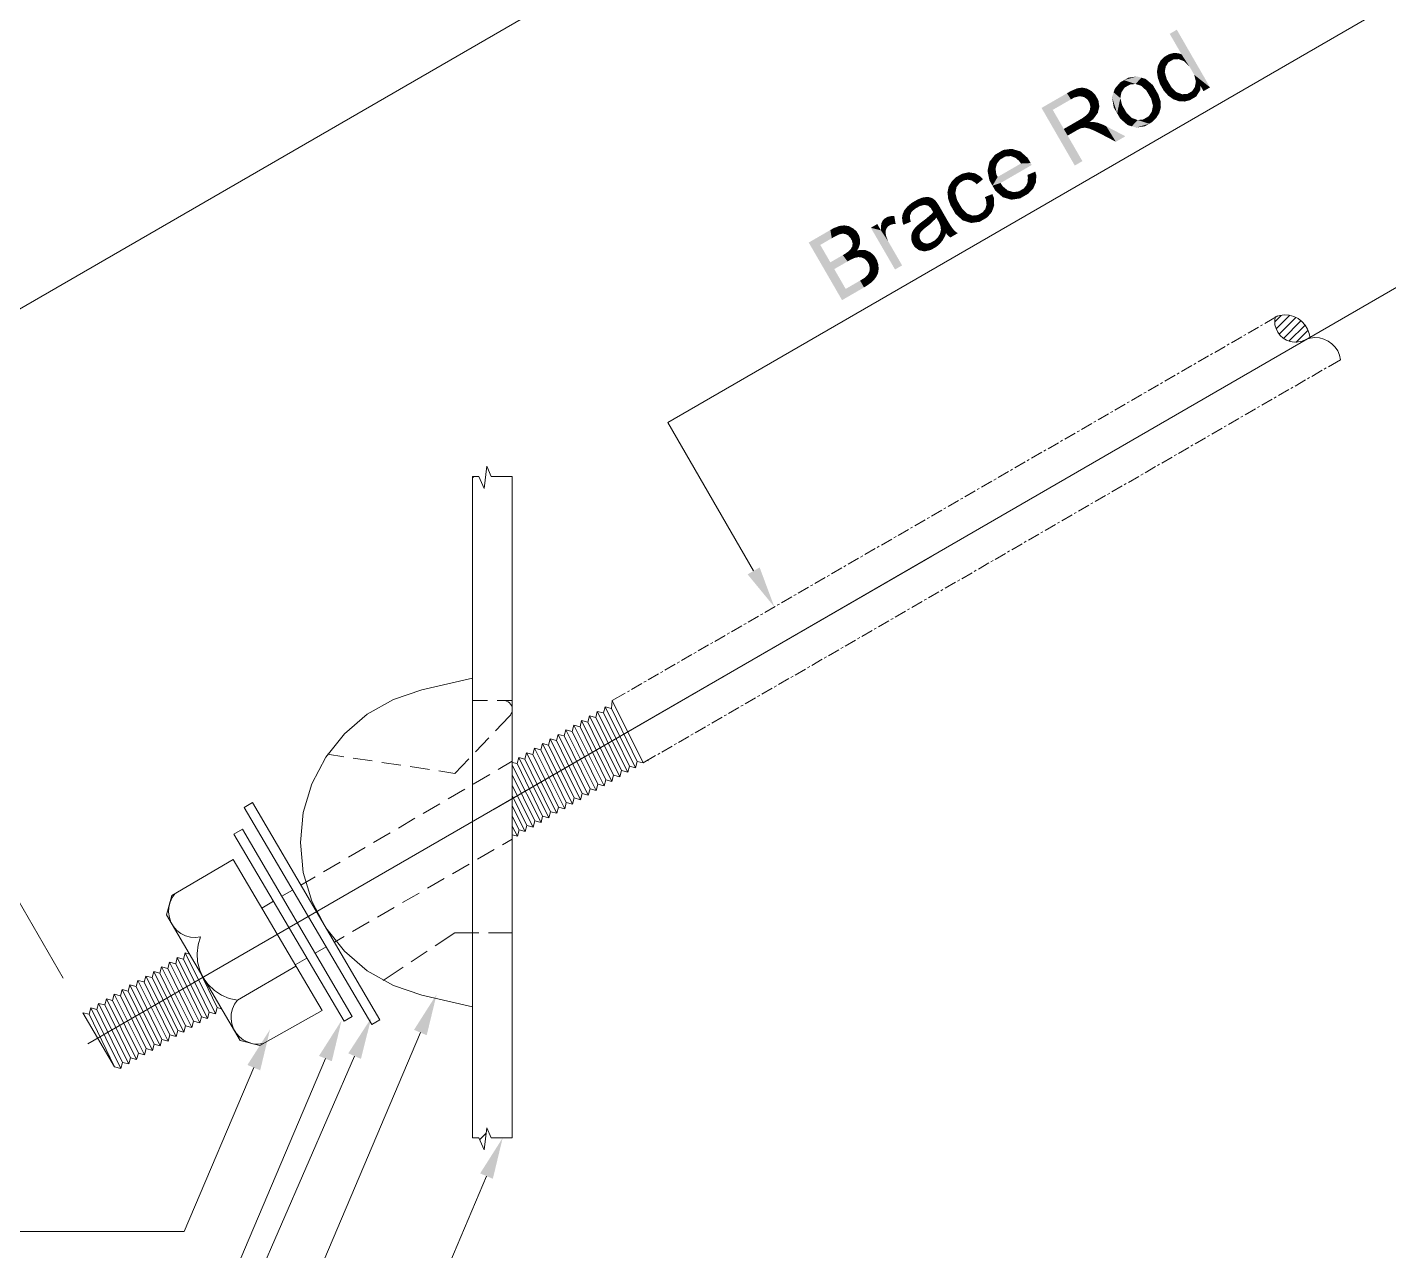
# Model space of a CAD drawing. Header units: millimetres. Extents: x 2 to 579, y 1 to 405.
# Drawn here: x 209.51 to 227.19, y 95.89 to 111.78 of the extents above; entities that cross this region are included whole.
import ezdxf

# ---------------------------------------------------------------- set-up
doc = ezdxf.new("R2010")
doc.units = ezdxf.units.MM
doc.linetypes.add('XKITLINE00', pattern=[0])
doc.layers.add('LinkedObject', color=7, linetype='Continuous', lineweight=0)

# ---------------------------------------------------------------- blocks, each defined once
blk = doc.blocks.new('*A4')
at = {"layer": 'LinkedObject'}
for color, points in [(7, [(224.438, 111.748), (224.501, 111.426), (224.346, 111.694)]), (7, [(224.438, 111.748), (224.602, 111.269), (224.501, 111.426)]), (7, [(224.602, 111.269), (224.438, 111.748), (224.87, 110.999)]), (7, [(224.333, 111.428), (224.393, 111.361), (224.309, 111.414)]), (7, [(224.383, 111.443), (224.393, 111.361), (224.333, 111.428)]), (7, [(224.408, 111.444), (224.393, 111.361), (224.383, 111.443)]), (7, [(224.408, 111.444), (224.461, 111.366), (224.393, 111.361)]), (7, [(224.433, 111.445), (224.461, 111.366), (224.408, 111.444)]), (7, [(224.48, 111.436), (224.461, 111.366), (224.433, 111.445)]), (7, [(224.501, 111.426), (224.461, 111.366), (224.48, 111.436)]), (7, [(224.461, 111.366), (224.501, 111.426), (224.497, 111.352)]), (7, [(224.497, 111.352), (224.501, 111.426), (224.534, 111.339)]), (7, [(224.501, 111.426), (224.602, 111.269), (224.534, 111.339)]), (7, [(224.192, 111.276), (224.288, 111.234), (224.18, 111.202)]), (7, [(224.295, 111.271), (224.192, 111.276), (224.208, 111.309)]), (7, [(224.288, 111.234), (224.192, 111.276), (224.295, 111.271)]), (7, [(224.225, 111.343), (224.331, 111.326), (224.208, 111.309)]), (7, [(224.208, 111.309), (224.331, 111.326), (224.295, 111.271)]), (7, [(224.275, 111.395), (224.331, 111.326), (224.225, 111.343)]), (7, [(224.309, 111.414), (224.331, 111.326), (224.275, 111.395)]), (7, [(224.309, 111.414), (224.393, 111.361), (224.362, 111.343)]), (7, [(224.331, 111.326), (224.309, 111.414), (224.362, 111.343)]), (7, [(224.602, 111.269), (224.87, 110.999), (224.635, 111.214)]), (7, [(223.753, 111.093), (223.617, 110.934), (223.703, 111.064)]), (7, [(223.762, 110.997), (223.617, 110.934), (223.753, 111.093)]), (7, [(223.921, 111.141), (223.753, 111.093), (223.809, 111.125)]), (7, [(223.978, 111.125), (223.753, 111.093), (223.921, 111.141)]), (7, [(223.902, 111.043), (223.753, 111.093), (223.978, 111.125)]), (7, [(223.753, 111.093), (223.831, 111.036), (223.797, 111.017)]), (7, [(223.831, 111.036), (223.753, 111.093), (223.902, 111.043)]), (7, [(223.762, 110.997), (223.753, 111.093), (223.797, 111.017)]), (7, [(223.902, 111.043), (223.978, 111.125), (223.94, 111.031)]), (7, [(223.978, 111.125), (223.978, 111.018), (223.94, 111.031)]), (7, [(224.128, 111.028), (223.978, 111.125), (224.034, 111.109)]), (7, [(224.165, 110.964), (223.978, 111.125), (224.128, 111.028)]), (7, [(224.045, 110.955), (223.978, 111.125), (224.165, 110.964)]), (7, [(223.978, 111.018), (223.978, 111.125), (224.045, 110.955)]), (7, [(224.18, 111.202), (224.288, 111.234), (224.186, 111.161)]), (7, [(224.186, 111.161), (224.288, 111.234), (224.282, 111.197)]), (7, [(224.282, 111.197), (224.244, 110.999), (224.186, 111.161)]), (7, [(224.186, 111.161), (224.244, 110.999), (224.192, 111.121)]), (7, [(224.192, 111.121), (224.244, 110.999), (224.221, 111.039)]), (7, [(224.307, 111.107), (224.244, 110.999), (224.282, 111.197)]), (7, [(224.244, 110.999), (224.307, 111.107), (224.338, 111.053)]), (7, [(224.635, 111.214), (224.87, 110.999), (224.664, 111.163)]), (7, [(224.664, 111.163), (224.87, 110.999), (224.686, 111.076)]), (7, [(224.686, 111.076), (224.745, 111.019), (224.679, 111.039)]), (7, [(224.686, 111.076), (224.87, 110.999), (224.745, 111.019)]), (7, [(223.063, 110.843), (222.681, 110.732), (223.012, 110.923)]), (7, [(223.175, 110.991), (223.012, 110.923), (223.143, 110.986)]), (7, [(223.176, 110.885), (223.012, 110.923), (223.175, 110.991)]), (7, [(223.143, 110.986), (223.012, 110.923), (223.062, 110.952)]), (7, [(223.012, 110.923), (223.105, 110.867), (223.063, 110.843)]), (7, [(223.105, 110.867), (223.012, 110.923), (223.176, 110.885)]), (7, [(223.207, 110.996), (223.205, 110.879), (223.175, 110.991)]), (7, [(223.175, 110.991), (223.205, 110.879), (223.176, 110.885)]), (7, [(223.205, 110.879), (223.207, 110.996), (223.234, 110.873)]), (7, [(223.299, 110.968), (223.207, 110.996), (223.269, 110.984)]), (7, [(223.234, 110.873), (223.207, 110.996), (223.299, 110.968)]), (7, [(223.299, 110.968), (223.278, 110.841), (223.234, 110.873)]), (7, [(223.33, 110.951), (223.278, 110.841), (223.299, 110.968)]), (7, [(223.378, 110.904), (223.278, 110.841), (223.33, 110.951)]), (7, [(223.396, 110.873), (223.278, 110.841), (223.378, 110.904)]), (7, [(223.617, 110.934), (223.663, 110.663), (223.596, 110.874)]), (7, [(223.703, 111.064), (223.617, 110.934), (223.635, 110.985)]), (7, [(223.72, 110.938), (223.617, 110.934), (223.762, 110.997)]), (7, [(223.617, 110.934), (223.72, 110.938), (223.712, 110.899)]), (7, [(223.705, 110.86), (223.663, 110.663), (223.617, 110.934)]), (7, [(223.705, 110.86), (223.617, 110.934), (223.712, 110.899)]), (7, [(224.045, 110.955), (224.165, 110.964), (224.074, 110.905)]), (7, [(224.165, 110.964), (224.105, 110.852), (224.074, 110.905)]), (7, [(224.105, 110.852), (224.165, 110.964), (224.128, 110.759)]), (7, [(224.128, 110.759), (224.165, 110.964), (224.229, 110.781)]), (7, [(224.227, 110.82), (224.165, 110.964), (224.196, 110.912)]), (7, [(224.229, 110.781), (224.165, 110.964), (224.227, 110.82)]), (7, [(224.368, 111.001), (224.244, 110.999), (224.338, 111.053)]), (7, [(224.244, 110.999), (224.368, 111.001), (224.268, 110.957)]), (7, [(224.268, 110.957), (224.368, 111.001), (224.326, 110.892)]), (7, [(224.326, 110.892), (224.368, 111.001), (224.359, 110.869)]), (7, [(224.359, 110.869), (224.368, 111.001), (224.435, 110.936)]), (7, [(224.435, 110.936), (224.463, 110.82), (224.359, 110.869)]), (7, [(224.472, 110.923), (224.463, 110.82), (224.435, 110.936)]), (7, [(224.463, 110.82), (224.472, 110.923), (224.501, 110.818)]), (7, [(224.501, 110.818), (224.472, 110.923), (224.509, 110.91)]), (7, [(224.509, 110.91), (224.64, 110.851), (224.501, 110.818)]), (7, [(224.576, 110.914), (224.64, 110.851), (224.509, 110.91)]), (7, [(224.64, 110.851), (224.576, 110.914), (224.605, 110.931)]), (7, [(224.636, 110.949), (224.64, 110.851), (224.605, 110.931)]), (7, [(224.636, 110.949), (224.745, 111.019), (224.64, 110.851)]), (7, [(224.672, 111.003), (224.745, 111.019), (224.636, 110.949)]), (7, [(224.64, 110.851), (224.745, 111.019), (224.69, 110.88)]), (7, [(224.745, 111.019), (224.672, 111.003), (224.679, 111.039)]), (7, [(224.69, 110.88), (224.745, 111.019), (224.743, 110.964)]), (7, [(224.745, 111.019), (224.87, 110.999), (224.785, 110.95)]), (7, [(222.827, 110.707), (222.681, 110.732), (223.063, 110.843)]), (7, [(222.97, 110.459), (223.113, 109.984), (222.681, 110.732)]), (7, [(222.681, 110.732), (222.827, 110.707), (222.97, 110.459)]), (7, [(223.278, 110.841), (223.396, 110.873), (223.294, 110.814)]), (7, [(223.396, 110.873), (223.304, 110.796), (223.294, 110.814)]), (7, [(223.422, 110.709), (223.296, 110.675), (223.312, 110.715)]), (7, [(223.304, 110.796), (223.396, 110.873), (223.314, 110.757)]), (7, [(223.313, 110.736), (223.422, 110.709), (223.312, 110.715)]), (7, [(223.314, 110.757), (223.422, 110.709), (223.313, 110.736)]), (7, [(223.314, 110.757), (223.396, 110.873), (223.422, 110.709)]), (7, [(223.432, 110.751), (223.396, 110.873), (223.419, 110.833)]), (7, [(223.422, 110.709), (223.396, 110.873), (223.432, 110.751)]), (7, [(223.596, 110.874), (223.663, 110.663), (223.619, 110.738)]), (7, [(223.727, 110.77), (223.663, 110.663), (223.705, 110.86)]), (7, [(223.663, 110.663), (223.727, 110.77), (223.757, 110.718)]), (7, [(223.787, 110.666), (223.663, 110.663), (223.757, 110.718)]), (7, [(224.12, 110.72), (224.212, 110.669), (224.112, 110.681)]), (7, [(224.229, 110.781), (224.12, 110.72), (224.128, 110.759)]), (7, [(224.231, 110.742), (224.12, 110.72), (224.229, 110.781)]), (7, [(224.212, 110.669), (224.12, 110.72), (224.231, 110.742)]), (7, [(224.359, 110.869), (224.463, 110.82), (224.392, 110.845)]), (7, [(224.501, 110.818), (224.64, 110.851), (224.538, 110.815)]), (7, [(224.538, 110.815), (224.64, 110.851), (224.608, 110.832)]), (7, [(223.135, 110.439), (222.97, 110.459), (223.183, 110.582)]), (7, [(223.135, 110.439), (223.183, 110.582), (223.154, 110.45)]), (7, [(223.154, 110.45), (223.183, 110.582), (223.182, 110.464)]), (7, [(223.182, 110.464), (223.183, 110.582), (223.192, 110.468)]), (7, [(223.233, 110.474), (223.183, 110.582), (223.216, 110.601)]), (7, [(223.192, 110.468), (223.183, 110.582), (223.205, 110.471)]), (7, [(223.205, 110.471), (223.183, 110.582), (223.233, 110.474)]), (7, [(223.265, 110.639), (223.303, 110.548), (223.216, 110.601)]), (7, [(223.233, 110.474), (223.216, 110.601), (223.248, 110.474)]), (7, [(223.216, 110.601), (223.303, 110.548), (223.248, 110.474)]), (7, [(223.248, 110.474), (223.303, 110.548), (223.263, 110.473)]), (7, [(223.303, 110.548), (223.303, 110.463), (223.263, 110.473)]), (7, [(223.281, 110.657), (223.422, 110.709), (223.265, 110.639)]), (7, [(223.412, 110.667), (223.265, 110.639), (223.422, 110.709)]), (7, [(223.352, 110.586), (223.265, 110.639), (223.412, 110.667)]), (7, [(223.303, 110.548), (223.265, 110.639), (223.352, 110.586)]), (7, [(223.296, 110.675), (223.422, 110.709), (223.281, 110.657)]), (7, [(223.328, 110.55), (223.303, 110.463), (223.303, 110.548)]), (7, [(223.303, 110.463), (223.328, 110.55), (223.327, 110.453)]), (7, [(223.327, 110.453), (223.328, 110.55), (223.352, 110.443)]), (7, [(223.384, 110.545), (223.328, 110.55), (223.369, 110.548)]), (7, [(223.352, 110.443), (223.328, 110.55), (223.384, 110.545)]), (7, [(223.384, 110.545), (223.417, 110.412), (223.352, 110.443)]), (7, [(223.417, 110.538), (223.417, 110.412), (223.384, 110.545)]), (7, [(223.487, 110.511), (223.417, 110.412), (223.417, 110.538)]), (7, [(223.787, 110.666), (223.854, 110.494), (223.663, 110.663)]), (7, [(223.663, 110.663), (223.854, 110.494), (223.702, 110.595)]), (7, [(223.702, 110.595), (223.854, 110.494), (223.798, 110.51)]), (7, [(223.855, 110.601), (223.854, 110.494), (223.787, 110.666)]), (7, [(223.854, 110.494), (223.855, 110.601), (223.892, 110.588)]), (7, [(223.93, 110.575), (223.854, 110.494), (223.892, 110.588)]), (7, [(223.93, 110.575), (224.08, 110.527), (223.854, 110.494)]), (7, [(224.002, 110.582), (224.08, 110.527), (223.93, 110.575)]), (7, [(224.08, 110.527), (224.002, 110.582), (224.036, 110.602)]), (7, [(224.071, 110.622), (224.08, 110.527), (224.036, 110.602)]), (7, [(224.192, 110.635), (224.071, 110.622), (224.112, 110.681)]), (7, [(224.171, 110.602), (224.071, 110.622), (224.192, 110.635)]), (7, [(224.115, 110.547), (224.071, 110.622), (224.171, 110.602)]), (7, [(224.08, 110.527), (224.071, 110.622), (224.115, 110.547)]), (7, [(224.112, 110.681), (224.212, 110.669), (224.192, 110.635)]), (7, [(222.97, 110.459), (223.02, 110.373), (223.113, 109.984)]), (7, [(223.02, 110.373), (222.97, 110.459), (223.135, 110.439)]), (7, [(223.113, 109.984), (223.02, 110.373), (223.212, 110.041)]), (7, [(223.417, 110.412), (223.487, 110.511), (223.458, 110.391)]), (7, [(223.458, 110.391), (223.487, 110.511), (223.523, 110.493)]), (7, [(223.458, 110.391), (223.523, 110.493), (223.647, 110.292)]), (7, [(223.647, 110.292), (223.523, 110.493), (223.77, 110.364)]), (7, [(223.854, 110.494), (224.08, 110.527), (223.91, 110.477)]), (7, [(223.91, 110.477), (224.08, 110.527), (224.023, 110.494)]), (7, [(222.295, 110.201), (222.131, 110.156), (222.185, 110.187)]), (7, [(222.351, 110.184), (222.131, 110.156), (222.295, 110.201)]), (7, [(222.282, 110.107), (222.131, 110.156), (222.351, 110.184)]), (7, [(222.282, 110.107), (222.351, 110.184), (222.319, 110.093)]), (7, [(222.351, 110.184), (222.343, 110.084), (222.319, 110.093)]), (7, [(222.343, 110.084), (222.351, 110.184), (222.39, 110.043)]), (7, [(222.501, 110.083), (222.351, 110.184), (222.407, 110.167)]), (7, [(222.39, 110.043), (222.351, 110.184), (222.501, 110.083)]), (7, [(222.131, 110.156), (221.992, 109.975), (222.075, 110.123)]), (7, [(222.143, 110.062), (221.992, 109.975), (222.131, 110.156)]), (7, [(222.075, 110.123), (221.992, 109.975), (222.005, 110.033)]), (7, [(222.102, 110.01), (221.992, 109.975), (222.143, 110.062)]), (7, [(222.093, 109.977), (221.992, 109.975), (222.102, 110.01)]), (7, [(222.542, 110.012), (222.044, 109.722), (222.54, 110.016)]), (7, [(222.111, 109.836), (222.54, 110.016), (222.044, 109.722)]), (7, [(222.549, 109.999), (222.044, 109.722), (222.542, 110.012)]), (7, [(222.413, 110.01), (222.54, 110.016), (222.111, 109.836)]), (7, [(222.131, 110.156), (222.21, 110.101), (222.175, 110.08)]), (7, [(222.21, 110.101), (222.131, 110.156), (222.282, 110.107)]), (7, [(222.143, 110.062), (222.131, 110.156), (222.175, 110.08)]), (7, [(222.39, 110.043), (222.501, 110.083), (222.413, 110.01)]), (7, [(222.54, 110.016), (222.413, 110.01), (222.501, 110.083)]), (7, [(221.57, 109.832), (221.618, 109.758), (221.515, 109.778)]), (7, [(221.605, 109.852), (221.618, 109.758), (221.57, 109.832)]), (7, [(221.734, 109.896), (221.605, 109.852), (221.649, 109.877)]), (7, [(221.775, 109.89), (221.605, 109.852), (221.734, 109.896)]), (7, [(221.722, 109.8), (221.605, 109.852), (221.775, 109.89)]), (7, [(221.605, 109.852), (221.675, 109.792), (221.652, 109.778)]), (7, [(221.675, 109.792), (221.605, 109.852), (221.722, 109.8)]), (7, [(221.618, 109.758), (221.605, 109.852), (221.652, 109.778)]), (7, [(221.722, 109.8), (221.775, 109.89), (221.747, 109.796)]), (7, [(221.775, 109.89), (221.771, 109.791), (221.747, 109.796)]), (7, [(221.771, 109.791), (221.775, 109.89), (221.817, 109.763)]), (7, [(221.889, 109.841), (221.775, 109.89), (221.816, 109.884)]), (7, [(221.92, 109.805), (221.775, 109.89), (221.889, 109.841)]), (7, [(221.817, 109.763), (221.775, 109.89), (221.92, 109.805)]), (7, [(221.992, 109.975), (222.005, 109.79), (221.979, 109.917)]), (7, [(221.992, 109.975), (222.093, 109.977), (222.084, 109.943)]), (7, [(222.084, 109.943), (222.005, 109.79), (221.992, 109.975)]), (7, [(222.093, 109.873), (222.005, 109.79), (222.084, 109.943)]), (7, [(222.005, 109.79), (222.093, 109.873), (222.111, 109.836)]), (7, [(222.111, 109.836), (222.044, 109.722), (222.005, 109.79)]), (7, [(222.554, 109.991), (222.044, 109.722), (222.549, 109.999)]), (7, [(222.149, 109.757), (222.044, 109.722), (222.554, 109.991)]), (7, [(222.6, 109.905), (222.504, 109.827), (222.498, 109.862)]), (7, [(222.5, 109.768), (222.6, 109.905), (222.609, 109.768)]), (7, [(222.504, 109.827), (222.6, 109.905), (222.5, 109.768)]), (7, [(222.609, 109.768), (222.6, 109.905), (222.613, 109.857)]), (7, [(221.475, 109.711), (221.569, 109.664), (221.459, 109.636)]), (7, [(221.459, 109.636), (221.569, 109.664), (221.464, 109.595)]), (7, [(221.464, 109.595), (221.569, 109.664), (221.561, 109.626)]), (7, [(221.576, 109.701), (221.475, 109.711), (221.495, 109.744)]), (7, [(221.569, 109.664), (221.475, 109.711), (221.576, 109.701)]), (7, [(221.515, 109.778), (221.618, 109.758), (221.495, 109.744)]), (7, [(221.495, 109.744), (221.618, 109.758), (221.576, 109.701)]), (7, [(221.817, 109.763), (221.92, 109.805), (221.839, 109.74)]), (7, [(222.178, 109.714), (222.044, 109.722), (222.149, 109.757)]), (7, [(222.044, 109.722), (222.232, 109.557), (222.082, 109.656)]), (7, [(222.178, 109.714), (222.232, 109.557), (222.044, 109.722)]), (7, [(222.082, 109.656), (222.232, 109.557), (222.177, 109.573)]), (7, [(222.242, 109.66), (222.232, 109.557), (222.178, 109.714)]), (7, [(222.232, 109.557), (222.242, 109.66), (222.288, 109.54)]), (7, [(222.279, 109.65), (222.288, 109.54), (222.242, 109.66)]), (7, [(222.419, 109.668), (222.463, 109.592), (222.386, 109.648)]), (7, [(222.445, 109.682), (222.463, 109.592), (222.419, 109.668)]), (7, [(222.445, 109.682), (222.591, 109.728), (222.463, 109.592)]), (7, [(222.48, 109.721), (222.591, 109.728), (222.445, 109.682)]), (7, [(222.463, 109.592), (222.591, 109.728), (222.51, 109.619)]), (7, [(222.49, 109.744), (222.609, 109.768), (222.48, 109.721)]), (7, [(222.591, 109.728), (222.48, 109.721), (222.609, 109.768)]), (7, [(222.5, 109.768), (222.609, 109.768), (222.49, 109.744)]), (7, [(222.51, 109.619), (222.591, 109.728), (222.574, 109.687)]), (7, [(221, 109.502), (220.923, 109.432), (220.944, 109.457)]), (7, [(221.033, 109.419), (220.923, 109.432), (221, 109.502)]), (7, [(221.035, 109.522), (221.1, 109.458), (221, 109.502)]), (7, [(221.033, 109.419), (221, 109.502), (221.065, 109.438)]), (7, [(221.065, 109.438), (221, 109.502), (221.1, 109.458)]), (7, [(221.157, 109.571), (221.035, 109.522), (221.13, 109.567)]), (7, [(221.161, 109.473), (221.035, 109.522), (221.157, 109.571)]), (7, [(221.13, 109.567), (221.035, 109.522), (221.069, 109.542)]), (7, [(221.1, 109.458), (221.035, 109.522), (221.161, 109.473)]), (7, [(221.227, 109.573), (221.157, 109.571), (221.183, 109.575)]), (7, [(221.244, 109.567), (221.157, 109.571), (221.227, 109.573)]), (7, [(221.161, 109.473), (221.157, 109.571), (221.188, 109.467)]), (7, [(221.188, 109.467), (221.157, 109.571), (221.207, 109.463)]), (7, [(221.157, 109.571), (221.243, 109.431), (221.207, 109.463)]), (7, [(221.244, 109.567), (221.243, 109.431), (221.157, 109.571)]), (7, [(221.262, 109.56), (221.243, 109.431), (221.244, 109.567)]), (7, [(221.294, 109.537), (221.243, 109.431), (221.262, 109.56)]), (7, [(221.309, 109.521), (221.243, 109.431), (221.294, 109.537)]), (7, [(221.243, 109.431), (221.309, 109.521), (221.318, 109.51)]), (7, [(221.243, 109.431), (221.318, 109.51), (221.259, 109.403)]), (7, [(221.259, 109.403), (221.318, 109.51), (221.261, 109.401)]), (7, [(221.261, 109.401), (221.318, 109.51), (221.267, 109.389)]), (7, [(221.267, 109.389), (221.318, 109.51), (221.273, 109.379)]), (7, [(221.273, 109.379), (221.318, 109.51), (221.315, 109.308)]), (7, [(221.345, 109.469), (221.315, 109.308), (221.318, 109.51)]), (7, [(221.561, 109.626), (221.524, 109.424), (221.464, 109.595)]), (7, [(221.464, 109.595), (221.524, 109.424), (221.468, 109.553)]), (7, [(221.468, 109.553), (221.524, 109.424), (221.498, 109.468)]), (7, [(221.585, 109.535), (221.524, 109.424), (221.561, 109.626)]), (7, [(221.524, 109.424), (221.585, 109.535), (221.616, 109.481)]), (7, [(221.648, 109.427), (221.524, 109.424), (221.616, 109.481)]), (7, [(222.042, 109.614), (221.96, 109.537), (221.945, 109.574)]), (7, [(221.96, 109.537), (222.042, 109.614), (221.967, 109.473)]), (7, [(221.967, 109.473), (222.042, 109.614), (222.051, 109.425)]), (7, [(222.066, 109.469), (222.042, 109.614), (222.062, 109.564)]), (7, [(222.051, 109.425), (222.042, 109.614), (222.066, 109.469)]), (7, [(222.315, 109.639), (222.288, 109.54), (222.279, 109.65)]), (7, [(222.315, 109.639), (222.463, 109.592), (222.288, 109.54)]), (7, [(222.288, 109.54), (222.463, 109.592), (222.404, 109.558)]), (7, [(222.386, 109.648), (222.463, 109.592), (222.315, 109.639)]), (7, [(220.657, 109.304), (220.707, 109.206), (220.641, 109.295)]), (7, [(220.736, 109.33), (220.657, 109.304), (220.68, 109.317)]), (7, [(220.768, 109.329), (220.657, 109.304), (220.736, 109.33)]), (7, [(220.763, 109.225), (220.657, 109.304), (220.768, 109.329)]), (7, [(220.657, 109.304), (220.724, 109.216), (220.707, 109.206)]), (7, [(220.724, 109.216), (220.657, 109.304), (220.763, 109.225)]), (7, [(220.763, 109.225), (220.768, 109.329), (220.786, 109.225)]), (7, [(220.873, 109.33), (220.887, 109.214), (220.869, 109.305)]), (7, [(220.869, 109.305), (220.887, 109.214), (220.876, 109.246)]), (7, [(220.983, 109.36), (220.873, 109.33), (220.992, 109.38)]), (7, [(220.877, 109.356), (220.992, 109.38), (220.873, 109.33)]), (7, [(220.974, 109.34), (220.873, 109.33), (220.983, 109.36)]), (7, [(220.974, 109.34), (220.887, 109.214), (220.873, 109.33)]), (7, [(220.902, 109.407), (220.992, 109.38), (220.877, 109.356)]), (7, [(220.974, 109.287), (220.887, 109.214), (220.974, 109.34)]), (7, [(220.923, 109.432), (220.992, 109.38), (220.902, 109.407)]), (7, [(220.992, 109.38), (220.923, 109.432), (221.033, 109.419)]), (7, [(221.252, 109.355), (221.315, 109.308), (221.179, 109.292)]), (7, [(221.179, 109.292), (221.315, 109.308), (221.231, 109.222)]), (7, [(221.231, 109.222), (221.315, 109.308), (221.295, 109.283)]), (7, [(221.273, 109.379), (221.315, 109.308), (221.252, 109.355)]), (7, [(221.363, 109.439), (221.315, 109.308), (221.345, 109.469)]), (7, [(221.363, 109.439), (221.334, 109.274), (221.315, 109.308)]), (7, [(221.433, 109.316), (221.334, 109.274), (221.363, 109.439)]), (7, [(221.433, 109.316), (221.351, 109.243), (221.334, 109.274)]), (7, [(221.351, 109.243), (221.433, 109.316), (221.37, 109.193)]), (7, [(221.37, 109.193), (221.433, 109.316), (221.47, 109.252)]), (7, [(221.648, 109.427), (221.712, 109.255), (221.524, 109.424)]), (7, [(221.524, 109.424), (221.712, 109.255), (221.563, 109.356)]), (7, [(221.563, 109.356), (221.712, 109.255), (221.657, 109.272)]), (7, [(221.715, 109.359), (221.712, 109.255), (221.648, 109.427)]), (7, [(221.712, 109.255), (221.715, 109.359), (221.75, 109.347)]), (7, [(221.785, 109.334), (221.712, 109.255), (221.75, 109.347)]), (7, [(221.785, 109.334), (221.932, 109.285), (221.712, 109.255)]), (7, [(221.854, 109.341), (221.932, 109.285), (221.785, 109.334)]), (7, [(221.932, 109.285), (221.854, 109.341), (221.887, 109.36)]), (7, [(221.914, 109.376), (221.932, 109.285), (221.887, 109.36)]), (7, [(221.914, 109.376), (222.051, 109.425), (221.932, 109.285)]), (7, [(221.95, 109.418), (222.051, 109.425), (221.914, 109.376)]), (7, [(221.932, 109.285), (222.051, 109.425), (221.976, 109.311)]), (7, [(222.051, 109.425), (221.95, 109.418), (221.958, 109.445)]), (7, [(221.967, 109.473), (222.051, 109.425), (221.958, 109.445)]), (7, [(221.976, 109.311), (222.051, 109.425), (222.036, 109.381)]), (7, [(219.957, 109.04), (219.657, 108.984), (219.938, 109.147)]), (7, [(219.981, 109.171), (220.057, 109.091), (219.938, 109.147)]), (7, [(219.938, 109.147), (220.057, 109.091), (219.997, 109.063)]), (7, [(219.957, 109.04), (219.938, 109.147), (219.997, 109.063)]), (7, [(220.056, 109.2), (220.057, 109.091), (219.981, 109.171)]), (7, [(220.096, 109.1), (220.056, 109.2), (220.089, 109.203)]), (7, [(220.057, 109.091), (220.056, 109.2), (220.077, 109.095)]), (7, [(220.077, 109.095), (220.056, 109.2), (220.096, 109.1)]), (7, [(220.121, 109.207), (220.133, 109.095), (220.089, 109.203)]), (7, [(220.089, 109.203), (220.133, 109.095), (220.096, 109.1)]), (7, [(220.182, 109.196), (220.133, 109.095), (220.121, 109.207)]), (7, [(220.21, 109.18), (220.133, 109.095), (220.182, 109.196)]), (7, [(220.133, 109.095), (220.21, 109.18), (220.15, 109.086)]), (7, [(220.21, 109.18), (220.168, 109.077), (220.15, 109.086)]), (7, [(220.168, 109.077), (220.21, 109.18), (220.195, 109.049)]), (7, [(220.195, 109.049), (220.21, 109.18), (220.297, 109.099)]), (7, [(220.282, 109.124), (220.21, 109.18), (220.239, 109.165)]), (7, [(220.297, 109.099), (220.21, 109.18), (220.282, 109.124)]), (7, [(220.595, 109.142), (220.464, 109.176), (220.547, 109.224)]), (7, [(220.464, 109.176), (220.595, 109.142), (220.778, 108.634)]), (7, [(220.601, 109.235), (220.595, 109.142), (220.594, 109.18)]), (7, [(220.609, 109.252), (220.595, 109.142), (220.601, 109.235)]), (7, [(220.692, 109.198), (220.595, 109.142), (220.609, 109.252)]), (7, [(220.671, 109.173), (220.595, 109.142), (220.692, 109.198)]), (7, [(220.664, 109.157), (220.595, 109.142), (220.671, 109.173)]), (7, [(220.657, 109.141), (220.595, 109.142), (220.664, 109.157)]), (7, [(220.689, 109), (220.87, 108.687), (220.595, 109.142)]), (7, [(220.689, 109), (220.595, 109.142), (220.666, 109.058)]), (7, [(220.666, 109.058), (220.595, 109.142), (220.659, 109.087)]), (7, [(220.659, 109.087), (220.595, 109.142), (220.655, 109.106)]), (7, [(220.655, 109.106), (220.595, 109.142), (220.657, 109.141)]), (7, [(220.778, 108.634), (220.595, 109.142), (220.87, 108.687)]), (7, [(220.617, 109.269), (220.707, 109.206), (220.609, 109.252)]), (7, [(220.609, 109.252), (220.707, 109.206), (220.692, 109.198)]), (7, [(220.641, 109.295), (220.707, 109.206), (220.617, 109.269)]), (7, [(220.887, 109.214), (220.974, 109.287), (220.983, 109.254)]), (7, [(221.097, 109.084), (220.996, 109.105), (221.005, 109.124)]), (7, [(221.014, 109.142), (221.106, 109.11), (221.005, 109.124)]), (7, [(221.005, 109.124), (221.106, 109.11), (221.097, 109.084)]), (7, [(221.038, 109.176), (221.106, 109.11), (221.014, 109.142)]), (7, [(221.054, 109.192), (221.106, 109.11), (221.038, 109.176)]), (7, [(221.065, 109.203), (221.124, 109.133), (221.054, 109.192)]), (7, [(221.106, 109.11), (221.054, 109.192), (221.115, 109.122)]), (7, [(221.115, 109.122), (221.054, 109.192), (221.124, 109.133)]), (7, [(221.102, 109.234), (221.159, 109.166), (221.065, 109.203)]), (7, [(221.065, 109.203), (221.159, 109.166), (221.124, 109.133)]), (7, [(221.127, 109.253), (221.185, 109.186), (221.102, 109.234)]), (7, [(221.102, 109.234), (221.185, 109.186), (221.159, 109.166)]), (7, [(221.179, 109.292), (221.231, 109.222), (221.127, 109.253)]), (7, [(221.127, 109.253), (221.231, 109.222), (221.185, 109.186)]), (7, [(221.52, 109.173), (221.441, 109.106), (221.348, 109.075)]), (7, [(221.362, 109.098), (221.52, 109.173), (221.348, 109.075)]), (7, [(221.362, 109.098), (221.47, 109.252), (221.52, 109.173)]), (7, [(221.374, 109.147), (221.47, 109.252), (221.362, 109.098)]), (7, [(221.47, 109.252), (221.372, 109.173), (221.37, 109.193)]), (7, [(221.372, 109.173), (221.47, 109.252), (221.374, 109.147)]), (7, [(221.441, 109.106), (221.52, 109.173), (221.454, 109.088)]), (7, [(221.454, 109.088), (221.52, 109.173), (221.533, 109.158)]), (7, [(221.533, 109.158), (221.483, 109.06), (221.454, 109.088)]), (7, [(221.546, 109.142), (221.483, 109.06), (221.533, 109.158)]), (7, [(221.546, 109.142), (221.498, 109.05), (221.483, 109.06)]), (7, [(221.576, 109.116), (221.498, 109.05), (221.546, 109.142)]), (7, [(221.712, 109.255), (221.932, 109.285), (221.766, 109.238)]), (7, [(221.766, 109.238), (221.932, 109.285), (221.877, 109.253)]), (7, [(219.807, 108.953), (219.657, 108.984), (219.957, 109.04)]), (7, [(219.657, 108.984), (219.989, 108.639), (220.09, 108.236)]), (7, [(219.938, 108.727), (219.989, 108.639), (219.657, 108.984)]), (7, [(219.657, 108.984), (219.807, 108.953), (219.938, 108.727)]), (7, [(220.297, 109.099), (220.206, 109.031), (220.195, 109.049)]), (7, [(220.206, 109.031), (220.297, 109.099), (220.217, 109.011)]), (7, [(220.217, 109.011), (220.297, 109.099), (220.227, 108.973)]), (7, [(220.323, 108.993), (220.223, 108.936), (220.227, 108.973)]), (7, [(220.322, 108.965), (220.223, 108.936), (220.323, 108.993)]), (7, [(220.303, 108.908), (220.223, 108.936), (220.322, 108.965)]), (7, [(220.227, 108.973), (220.297, 109.099), (220.323, 108.993)]), (7, [(220.324, 109.022), (220.297, 109.099), (220.311, 109.075)]), (7, [(220.323, 108.993), (220.297, 109.099), (220.324, 109.022)]), (7, [(220.996, 109.105), (221.096, 109.071), (220.988, 109.065)]), (7, [(220.988, 109.044), (221.096, 109.071), (221.096, 109.057)]), (7, [(220.988, 109.065), (221.096, 109.071), (220.988, 109.044)]), (7, [(221.096, 109.057), (221.012, 108.961), (220.988, 109.044)]), (7, [(220.988, 109.044), (221.012, 108.961), (220.989, 109.022)]), (7, [(220.989, 109.022), (221.012, 108.961), (221.001, 108.98)]), (7, [(221.096, 109.071), (220.996, 109.105), (221.097, 109.084)]), (7, [(221.102, 109.032), (221.012, 108.961), (221.096, 109.057)]), (7, [(221.012, 108.961), (221.102, 109.032), (221.109, 109.02)]), (7, [(221.119, 109.001), (221.012, 108.961), (221.109, 109.02)]), (7, [(221.012, 108.961), (221.119, 109.001), (221.032, 108.927)]), (7, [(221.032, 108.927), (221.119, 109.001), (221.088, 108.885)]), (7, [(221.088, 108.885), (221.119, 109.001), (221.125, 108.877)]), (7, [(221.125, 108.877), (221.119, 109.001), (221.151, 108.979)]), (7, [(221.151, 108.979), (221.161, 108.869), (221.125, 108.877)]), (7, [(221.172, 108.974), (221.161, 108.869), (221.151, 108.979)]), (7, [(221.193, 108.97), (221.161, 108.869), (221.172, 108.974)]), (7, [(221.161, 108.869), (221.193, 108.97), (221.242, 108.887)]), (7, [(221.287, 108.912), (221.193, 108.97), (221.241, 108.981)]), (7, [(221.242, 108.887), (221.193, 108.97), (221.287, 108.912)]), (7, [(221.267, 108.997), (221.314, 108.928), (221.241, 108.981)]), (7, [(221.241, 108.981), (221.314, 108.928), (221.287, 108.912)]), (7, [(221.294, 109.012), (221.314, 108.928), (221.267, 108.997)]), (7, [(221.378, 108.989), (221.294, 109.012), (221.334, 109.051)]), (7, [(221.359, 108.966), (221.294, 109.012), (221.378, 108.989)]), (7, [(221.314, 108.928), (221.294, 109.012), (221.359, 108.966)]), (7, [(221.441, 109.106), (221.334, 109.051), (221.348, 109.075)]), (7, [(221.428, 109.07), (221.334, 109.051), (221.441, 109.106)]), (7, [(221.396, 109.011), (221.334, 109.051), (221.428, 109.07)]), (7, [(221.378, 108.989), (221.334, 109.051), (221.396, 109.011)]), (7, [(221.498, 109.05), (221.576, 109.116), (221.594, 109.106)]), (7, [(220.162, 108.739), (219.938, 108.727), (220.1, 108.821)]), (7, [(220.198, 108.76), (220.1, 108.821), (220.133, 108.84)]), (7, [(220.162, 108.739), (220.1, 108.821), (220.198, 108.76)]), (7, [(220.133, 108.84), (220.284, 108.88), (220.198, 108.76)]), (7, [(220.177, 108.872), (220.284, 108.88), (220.133, 108.84)]), (7, [(220.189, 108.884), (220.303, 108.908), (220.177, 108.872)]), (7, [(220.284, 108.88), (220.177, 108.872), (220.303, 108.908)]), (7, [(220.205, 108.901), (220.303, 108.908), (220.189, 108.884)]), (7, [(220.198, 108.76), (220.284, 108.88), (220.256, 108.785)]), (7, [(220.223, 108.936), (220.303, 108.908), (220.205, 108.901)]), (7, [(220.284, 108.88), (220.301, 108.795), (220.256, 108.785)]), (7, [(220.395, 108.885), (220.284, 108.88), (220.324, 108.889)]), (7, [(220.344, 108.79), (220.284, 108.88), (220.395, 108.885)]), (7, [(220.301, 108.795), (220.284, 108.88), (220.344, 108.79)]), (7, [(220.344, 108.79), (220.395, 108.885), (220.364, 108.781)]), (7, [(220.364, 108.781), (220.395, 108.885), (220.383, 108.772)]), (7, [(220.383, 108.772), (220.395, 108.885), (220.427, 108.872)]), (7, [(220.427, 108.872), (220.415, 108.742), (220.383, 108.772)]), (7, [(220.459, 108.858), (220.415, 108.742), (220.427, 108.872)]), (7, [(220.51, 108.812), (220.415, 108.742), (220.459, 108.858)]), (7, [(220.529, 108.78), (220.415, 108.742), (220.51, 108.812)]), (7, [(220.415, 108.742), (220.529, 108.78), (220.427, 108.721)]), (7, [(220.529, 108.78), (220.438, 108.703), (220.427, 108.721)]), (7, [(220.438, 108.703), (220.529, 108.78), (220.448, 108.667)]), (7, [(220.448, 108.667), (220.529, 108.78), (220.563, 108.669)]), (7, [(220.561, 108.698), (220.529, 108.78), (220.544, 108.753)]), (7, [(220.563, 108.669), (220.529, 108.78), (220.561, 108.698)]), (7, [(219.989, 108.639), (219.938, 108.727), (220.162, 108.739)]), (7, [(220.09, 108.236), (219.989, 108.639), (220.137, 108.382)]), (7, [(220.549, 108.568), (220.428, 108.572), (220.442, 108.6)]), (7, [(220.449, 108.631), (220.558, 108.589), (220.442, 108.6)]), (7, [(220.442, 108.6), (220.558, 108.589), (220.549, 108.568)]), (7, [(220.563, 108.669), (220.449, 108.631), (220.448, 108.667)]), (7, [(220.565, 108.64), (220.449, 108.631), (220.563, 108.669)]), (7, [(220.558, 108.589), (220.449, 108.631), (220.565, 108.64)]), (7, [(220.324, 108.49), (220.375, 108.401), (220.137, 108.382)]), (7, [(220.348, 108.504), (220.41, 108.422), (220.324, 108.49)]), (7, [(220.324, 108.49), (220.41, 108.422), (220.375, 108.401)]), (7, [(220.381, 108.525), (220.467, 108.463), (220.348, 108.504)]), (7, [(220.348, 108.504), (220.467, 108.463), (220.41, 108.422)]), (7, [(220.389, 108.532), (220.467, 108.463), (220.381, 108.525)]), (7, [(220.488, 108.483), (220.389, 108.532), (220.405, 108.545)]), (7, [(220.467, 108.463), (220.389, 108.532), (220.488, 108.483)]), (7, [(220.428, 108.572), (220.539, 108.546), (220.405, 108.545)]), (7, [(220.405, 108.545), (220.539, 108.546), (220.488, 108.483)]), (7, [(220.539, 108.546), (220.428, 108.572), (220.549, 108.568)]), (7, [(220.488, 108.483), (220.539, 108.546), (220.509, 108.504)]), (7, [(220.137, 108.382), (220.375, 108.401), (220.09, 108.236)]), (6, [(218.863, 104.675), (219.019, 104.765), (219.211, 104.252)]), (6, [(214.695, 98.69), (214.53, 98.76), (214.824, 99.222)]), (6, [(213.462, 98.352), (213.296, 98.422), (213.59, 98.884)]), (6, [(213.841, 98.383), (213.676, 98.455), (213.974, 98.914)]), (6, [(212.532, 98.234), (212.366, 98.304), (212.66, 98.766)]), (6, [(215.554, 96.826), (215.389, 96.896), (215.682, 97.358)])]:
    blk.add_hatch(color=color, dxfattribs=at).paths.add_polyline_path(points, flags=17)
at = {"layer": 'LinkedObject', "color": 6, "linetype": 'XKITLINE00', "lineweight": 0}
for p, q in [((206.066, 106.19), (247.459, 130.114)), ((217.827, 106.646), (226.987, 111.94)), ((215.569, 101.627), (230.39, 110.193)), ((209.972, 99.432), (205.616, 106.969)), ((218.941, 104.72), (217.827, 106.646)), ((214.613, 98.725), (210.457, 88.935)), ((213.759, 98.419), (210.845, 91.724)), ((213.379, 98.387), (211.801, 94.669)), ((212.449, 98.269), (211.546, 96.141)), ((215.471, 96.861), (211.181, 86.754)), ((211.546, 96.141), (202.004, 96.141))]:
    blk.add_line(p, q, dxfattribs=at)
at = {"layer": 'LinkedObject', "color": 9, "linetype": 'XKITLINE00', "lineweight": 0}
for p, q in [((225.363, 107.808), (225.499, 107.886)), ((225.526, 107.902), (225.553, 107.917)), ((225.58, 107.933), (225.749, 108.031)), ((225.147, 107.683), (225.282, 107.761)), ((225.309, 107.777), (225.336, 107.792)), ((224.876, 107.527), (224.903, 107.542)), ((224.93, 107.558), (225.066, 107.636)), ((225.093, 107.652), (225.12, 107.667)), ((224.498, 107.308), (224.633, 107.386)), ((224.66, 107.401), (224.687, 107.417)), ((224.714, 107.433), (224.849, 107.511)), ((226.352, 107.34), (226.38, 107.356)), ((226.407, 107.371), (226.566, 107.463)), ((224.281, 107.182), (224.416, 107.261)), ((224.443, 107.276), (224.47, 107.292)), ((225.974, 107.121), (226.109, 107.199)), ((226.136, 107.215), (226.163, 107.231)), ((226.19, 107.246), (226.325, 107.325)), ((223.848, 106.932), (223.983, 107.01)), ((224.01, 107.026), (224.038, 107.042)), ((224.065, 107.057), (224.2, 107.136)), ((224.227, 107.151), (224.254, 107.167)), ((225.757, 106.996), (225.893, 107.074)), ((225.92, 107.09), (225.947, 107.106)), ((223.632, 106.807), (223.767, 106.885)), ((223.794, 106.901), (223.821, 106.917)), ((225.324, 106.746), (225.46, 106.824)), ((225.487, 106.84), (225.514, 106.855)), ((225.541, 106.871), (225.676, 106.949)), ((225.703, 106.965), (225.73, 106.981)), ((223.361, 106.651), (223.388, 106.666)), ((223.415, 106.682), (223.551, 106.76)), ((223.578, 106.776), (223.605, 106.792)), ((225.108, 106.621), (225.243, 106.699)), ((225.27, 106.715), (225.297, 106.73)), ((222.982, 106.432), (223.118, 106.51)), ((223.145, 106.526), (223.172, 106.541)), ((223.199, 106.557), (223.334, 106.635)), ((224.837, 106.464), (224.864, 106.48)), ((224.891, 106.496), (225.027, 106.574)), ((225.054, 106.59), (225.081, 106.605)), ((222.712, 106.276), (222.739, 106.291)), ((222.766, 106.307), (222.901, 106.385)), ((222.928, 106.401), (222.955, 106.416)), ((224.459, 106.246), (224.594, 106.324)), ((224.621, 106.339), (224.648, 106.355)), ((224.675, 106.371), (224.81, 106.449)), ((222.333, 106.057), (222.468, 106.135)), ((222.495, 106.15), (222.522, 106.166)), ((222.549, 106.182), (222.685, 106.26)), ((224.242, 106.12), (224.377, 106.199)), ((224.404, 106.214), (224.432, 106.23)), ((215.289, 105.947), (215.373, 105.947)), ((215.289, 105.93), (215.307, 105.947)), ((215.373, 105.947), (215.443, 105.791)), ((215.443, 105.791), (215.477, 106.078)), ((215.477, 106.078), (215.534, 105.947)), ((215.534, 105.947), (215.807, 105.947)), ((222.117, 105.931), (222.252, 106.01)), ((222.279, 106.025), (222.306, 106.041)), ((223.809, 105.87), (223.945, 105.948)), ((223.972, 105.964), (223.999, 105.98)), ((224.026, 105.995), (224.161, 106.074)), ((224.188, 106.089), (224.215, 106.105)), ((221.684, 105.681), (221.819, 105.759)), ((221.846, 105.775), (221.873, 105.791)), ((221.9, 105.806), (222.035, 105.885)), ((222.062, 105.9), (222.09, 105.916)), ((223.593, 105.745), (223.728, 105.823)), ((223.755, 105.839), (223.782, 105.855)), ((221.467, 105.556), (221.602, 105.634)), ((221.63, 105.65), (221.657, 105.666)), ((223.322, 105.589), (223.349, 105.604)), ((223.376, 105.62), (223.512, 105.698)), ((223.539, 105.714), (223.566, 105.73)), ((221.197, 105.4), (221.224, 105.415)), ((221.251, 105.431), (221.386, 105.509)), ((221.413, 105.525), (221.44, 105.541)), ((222.943, 105.37), (223.079, 105.448)), ((223.106, 105.464), (223.133, 105.479)), ((223.16, 105.495), (223.295, 105.573)), ((220.818, 105.181), (220.953, 105.259)), ((220.98, 105.275), (221.007, 105.29)), ((221.034, 105.306), (221.17, 105.384)), ((222.673, 105.214), (222.7, 105.229)), ((222.727, 105.245), (222.862, 105.323)), ((222.889, 105.339), (222.916, 105.354)), ((220.601, 105.056), (220.737, 105.134)), ((220.764, 105.15), (220.791, 105.165)), ((222.294, 104.995), (222.429, 105.073)), ((222.456, 105.088), (222.483, 105.104)), ((222.511, 105.12), (222.646, 105.198)), ((221.254, 104.913), (210.294, 98.579)), ((220.169, 104.806), (220.304, 104.884)), ((220.331, 104.899), (220.358, 104.915)), ((220.385, 104.931), (220.52, 105.009)), ((220.547, 105.025), (220.574, 105.04)), ((222.078, 104.869), (222.213, 104.948)), ((222.24, 104.963), (222.267, 104.979)), ((219.952, 104.68), (220.087, 104.759)), ((220.114, 104.774), (220.141, 104.79)), ((221.807, 104.713), (221.834, 104.729)), ((221.861, 104.744), (221.996, 104.823)), ((222.024, 104.838), (222.051, 104.854)), ((219.682, 104.524), (219.709, 104.54)), ((219.736, 104.555), (219.871, 104.634)), ((219.898, 104.649), (219.925, 104.665)), ((221.428, 104.494), (221.564, 104.572)), ((221.591, 104.588), (221.618, 104.604)), ((221.645, 104.619), (221.78, 104.697)), ((219.303, 104.305), (219.438, 104.383)), ((219.465, 104.399), (219.492, 104.415)), ((219.519, 104.43), (219.654, 104.508)), ((221.158, 104.338), (221.185, 104.353)), ((221.212, 104.369), (221.347, 104.447)), ((221.374, 104.463), (221.401, 104.479)), ((219.086, 104.18), (219.222, 104.258)), ((219.249, 104.274), (219.276, 104.29)), ((220.779, 104.119), (220.914, 104.197)), ((220.941, 104.213), (220.968, 104.228)), ((220.995, 104.244), (221.131, 104.322)), ((218.653, 103.93), (218.789, 104.008)), ((218.816, 104.024), (218.843, 104.039)), ((218.87, 104.055), (219.005, 104.133)), ((219.032, 104.149), (219.059, 104.164)), ((220.562, 103.994), (220.698, 104.072)), ((220.725, 104.088), (220.752, 104.103)), ((218.437, 103.805), (218.572, 103.883)), ((218.599, 103.899), (218.626, 103.914)), ((220.13, 103.744), (220.265, 103.822)), ((220.292, 103.837), (220.319, 103.853)), ((220.346, 103.869), (220.481, 103.947)), ((220.508, 103.963), (220.535, 103.978)), ((218.166, 103.648), (218.193, 103.664)), ((218.22, 103.68), (218.356, 103.758)), ((218.383, 103.774), (218.41, 103.789)), ((219.913, 103.618), (220.048, 103.697)), ((220.075, 103.712), (220.103, 103.728)), ((217.788, 103.429), (217.923, 103.508)), ((217.95, 103.523), (217.977, 103.539)), ((218.004, 103.555), (218.139, 103.633)), ((219.643, 103.462), (219.67, 103.478)), ((219.697, 103.493), (219.832, 103.572)), ((219.859, 103.587), (219.886, 103.603)), ((217.517, 103.273), (217.544, 103.289)), ((217.571, 103.304), (217.706, 103.383)), ((217.733, 103.398), (217.761, 103.414)), ((219.264, 103.243), (219.399, 103.321)), ((219.426, 103.337), (219.453, 103.353)), ((219.48, 103.368), (219.616, 103.446)), ((217.104, 103.035), (217.274, 103.132)), ((217.301, 103.148), (217.328, 103.164)), ((217.355, 103.179), (217.49, 103.257)), ((219.047, 103.118), (219.183, 103.196)), ((219.21, 103.212), (219.237, 103.228)), ((218.614, 102.868), (218.75, 102.946)), ((218.777, 102.962), (218.804, 102.977)), ((218.831, 102.993), (218.966, 103.071)), ((218.993, 103.087), (219.02, 103.102)), ((218.398, 102.743), (218.533, 102.821)), ((218.56, 102.837), (218.587, 102.852)), ((218.127, 102.586), (218.154, 102.602)), ((218.182, 102.618), (218.317, 102.696)), ((218.344, 102.712), (218.371, 102.727)), ((217.749, 102.367), (217.884, 102.446)), ((217.911, 102.461), (217.938, 102.477)), ((217.965, 102.493), (218.1, 102.571)), ((217.508, 102.229), (217.667, 102.321)), ((217.695, 102.336), (217.722, 102.352))]:
    blk.add_line(p, q, dxfattribs=at)
at = {"layer": 'LinkedObject', "color": 3, "linetype": 'XKITLINE00', "lineweight": 0}
for p, q in [((225.716, 108.019), (225.71, 107.968)), ((225.71, 107.968), (225.713, 107.916)), ((225.713, 107.916), (225.727, 107.866)), ((225.775, 108.037), (225.716, 108.019)), ((225.836, 108.044), (225.775, 108.037)), ((225.898, 108.039), (225.836, 108.044)), ((225.957, 108.023), (225.898, 108.039)), ((226.013, 107.996), (225.957, 108.023)), ((226.062, 107.959), (226.013, 107.996)), ((226.104, 107.913), (226.062, 107.959)), ((226.137, 107.861), (226.104, 107.913)), ((225.727, 107.866), (225.75, 107.82)), ((225.75, 107.82), (225.781, 107.779)), ((225.781, 107.779), (225.819, 107.744)), ((225.819, 107.744), (225.863, 107.717)), ((225.863, 107.717), (225.912, 107.7)), ((226.065, 107.704), (226.112, 107.725)), ((226.17, 107.743), (226.112, 107.725)), ((226.159, 107.803), (226.137, 107.861)), ((226.171, 107.743), (226.159, 107.803)), ((226.23, 107.749), (226.17, 107.743)), ((226.29, 107.745), (226.23, 107.749)), ((226.348, 107.73), (226.29, 107.745)), ((226.403, 107.705), (226.348, 107.73)), ((226.452, 107.67), (226.403, 107.705)), ((225.912, 107.7), (225.963, 107.691)), ((225.963, 107.691), (226.015, 107.693)), ((226.015, 107.693), (226.065, 107.704)), ((226.494, 107.627), (226.452, 107.67)), ((226.528, 107.577), (226.494, 107.627)), ((226.552, 107.522), (226.528, 107.577)), ((226.566, 107.463), (226.552, 107.522)), ((211.382, 100.504), (212.182, 100.972)), ((213.336, 99.011), (212.182, 100.972)), ((211.316, 100.253), (211.382, 100.504)), ((211.389, 100.477), (211.361, 100.417)), ((211.428, 100.531), (211.389, 100.477)), ((211.345, 100.353), (211.342, 100.287)), ((211.342, 100.287), (211.352, 100.221)), ((211.361, 100.417), (211.345, 100.353)), ((211.316, 100.253), (212.272, 98.622)), ((211.352, 100.221), (211.373, 100.159)), ((211.373, 100.159), (211.407, 100.101)), ((211.407, 100.101), (211.451, 100.052)), ((211.451, 100.052), (211.503, 100.011)), ((211.503, 100.011), (211.563, 99.982)), ((211.563, 99.982), (211.626, 99.964)), ((211.626, 99.964), (211.692, 99.959)), ((211.692, 99.959), (211.758, 99.967)), ((211.758, 99.967), (211.725, 99.862)), ((211.725, 99.862), (211.712, 99.753)), ((211.712, 99.753), (211.719, 99.643)), ((211.719, 99.643), (211.747, 99.536)), ((212.239, 99.147), (212.995, 99.589)), ((211.747, 99.536), (211.793, 99.437)), ((211.793, 99.437), (211.858, 99.347)), ((211.858, 99.347), (211.937, 99.271)), ((211.937, 99.271), (212.029, 99.211)), ((212.029, 99.211), (212.131, 99.169)), ((212.131, 99.169), (212.239, 99.147)), ((212.2, 99.093), (212.172, 99.033)), ((212.239, 99.147), (212.2, 99.093)), ((212.156, 98.969), (212.153, 98.903)), ((212.153, 98.903), (212.163, 98.837)), ((212.172, 99.033), (212.156, 98.969)), ((212.528, 98.555), (213.336, 99.011)), ((212.163, 98.837), (212.184, 98.775)), ((212.184, 98.775), (212.218, 98.717)), ((212.218, 98.717), (212.262, 98.668)), ((212.262, 98.668), (212.314, 98.627)), ((212.272, 98.622), (212.528, 98.555)), ((212.314, 98.627), (212.374, 98.598)), ((212.374, 98.598), (212.437, 98.58)), ((212.437, 98.58), (212.503, 98.575)), ((212.503, 98.575), (212.569, 98.583))]:
    blk.add_line(p, q, dxfattribs=at)
at = {"layer": 'LinkedObject', "color": 1, "linetype": 'XKITLINE00', "lineweight": 0}
for p, q in [((225.713, 107.955), (225.794, 108.036)), ((225.73, 107.864), (225.901, 108.035)), ((225.768, 107.794), (225.984, 108.009)), ((225.823, 107.74), (226.051, 107.968)), ((225.894, 107.702), (226.105, 107.913)), ((225.986, 107.687), (226.146, 107.846)), ((215.289, 103.038), (215.486, 103.038)), ((215.611, 103.038), (215.807, 103.038)), ((215.711, 103.036), (215.689, 103.038)), ((215.732, 103.03), (215.711, 103.036)), ((215.752, 103.02), (215.732, 103.03)), ((215.769, 103.007), (215.752, 103.02)), ((215.784, 102.991), (215.769, 103.007)), ((215.795, 102.972), (215.784, 102.991)), ((215.803, 102.951), (215.795, 102.972)), ((215.807, 102.93), (215.803, 102.951)), ((217.013, 102.956), (216.992, 102.875)), ((217.094, 102.935), (217.013, 102.956)), ((217.013, 102.956), (217.409, 102.164)), ((217.104, 103.035), (217.094, 102.935)), ((217.43, 102.245), (217.094, 102.935)), ((217.104, 103.035), (217.508, 102.229)), ((215.768, 102.831), (215.587, 102.642)), ((215.768, 102.831), (215.783, 102.847)), ((215.783, 102.847), (215.794, 102.866)), ((215.794, 102.866), (215.803, 102.886)), ((215.803, 102.886), (215.807, 102.908)), ((215.807, 102.908), (215.807, 102.93)), ((216.707, 102.776), (216.686, 102.695)), ((216.788, 102.755), (216.707, 102.776)), ((216.707, 102.776), (217.101, 101.987)), ((216.809, 102.836), (216.788, 102.755)), ((217.123, 102.067), (216.788, 102.755)), ((216.89, 102.815), (216.809, 102.836)), ((216.809, 102.836), (217.204, 102.046)), ((216.911, 102.896), (216.89, 102.815)), ((217.225, 102.126), (216.89, 102.815)), ((216.992, 102.875), (216.911, 102.896)), ((216.911, 102.896), (217.306, 102.105)), ((217.328, 102.186), (216.992, 102.875)), ((216.401, 102.597), (216.38, 102.516)), ((216.482, 102.576), (216.401, 102.597)), ((216.401, 102.597), (216.794, 101.809)), ((216.503, 102.657), (216.482, 102.576)), ((216.584, 102.636), (216.503, 102.657)), ((216.503, 102.657), (216.897, 101.868)), ((216.605, 102.717), (216.584, 102.636)), ((216.918, 101.949), (216.584, 102.636)), ((216.686, 102.695), (216.605, 102.717)), ((216.605, 102.717), (216.999, 101.927)), ((217.02, 102.008), (216.686, 102.695)), ((215.501, 102.552), (215.328, 102.371)), ((216.095, 102.418), (216.074, 102.337)), ((216.176, 102.396), (216.095, 102.418)), ((216.095, 102.418), (216.487, 101.631)), ((216.197, 102.477), (216.176, 102.396)), ((216.278, 102.456), (216.197, 102.477)), ((216.197, 102.477), (216.589, 101.69)), ((216.299, 102.537), (216.278, 102.456)), ((216.611, 101.771), (216.278, 102.456)), ((216.38, 102.516), (216.299, 102.537)), ((216.299, 102.537), (216.692, 101.749)), ((216.713, 101.83), (216.38, 102.516)), ((216.816, 101.889), (216.482, 102.576)), ((213.408, 102.339), (213.617, 102.307)), ((213.74, 102.289), (213.987, 102.252)), ((214.111, 102.233), (214.358, 102.196)), ((215.242, 102.28), (215.062, 102.091)), ((215.802, 102.231), (215.807, 102.236)), ((215.869, 102.217), (215.807, 102.233)), ((215.891, 102.298), (215.869, 102.217)), ((215.971, 102.277), (215.891, 102.298)), ((215.891, 102.298), (216.282, 101.512)), ((215.993, 102.358), (215.971, 102.277)), ((216.304, 101.593), (215.971, 102.277)), ((216.074, 102.337), (215.993, 102.358)), ((215.993, 102.358), (216.385, 101.572)), ((216.406, 101.652), (216.074, 102.337)), ((216.508, 101.712), (216.176, 102.396)), ((217.43, 102.245), (217.409, 102.164)), ((217.508, 102.229), (217.43, 102.245)), ((217.569, 102.254), (217.57, 102.256)), ((214.482, 102.178), (214.729, 102.141)), ((214.853, 102.122), (215.062, 102.091)), ((215.807, 102.199), (216.18, 101.453)), ((216.099, 101.475), (215.807, 102.073)), ((216.201, 101.534), (215.869, 102.217)), ((217.123, 102.067), (217.101, 101.987)), ((217.204, 102.046), (217.123, 102.067)), ((217.225, 102.126), (217.204, 102.046)), ((217.306, 102.105), (217.225, 102.126)), ((217.328, 102.186), (217.306, 102.105)), ((217.409, 102.164), (217.328, 102.186)), ((215.807, 101.935), (216.077, 101.394)), ((216.816, 101.889), (216.794, 101.809)), ((216.897, 101.868), (216.816, 101.889)), ((216.918, 101.949), (216.897, 101.868)), ((216.999, 101.927), (216.918, 101.949)), ((217.02, 102.008), (216.999, 101.927)), ((217.101, 101.987), (217.02, 102.008)), ((212.433, 101.712), (212.323, 101.646)), ((212.433, 101.712), (214.087, 98.891)), ((215.996, 101.415), (215.807, 101.804)), ((216.508, 101.712), (216.487, 101.631)), ((216.589, 101.69), (216.508, 101.712)), ((216.611, 101.771), (216.589, 101.69)), ((216.692, 101.749), (216.611, 101.771)), ((216.713, 101.83), (216.692, 101.749)), ((216.794, 101.809), (216.713, 101.83)), ((213.981, 98.83), (212.323, 101.646)), ((215.807, 101.67), (215.975, 101.335)), ((215.894, 101.356), (215.807, 101.534)), ((216.201, 101.534), (216.18, 101.453)), ((216.282, 101.512), (216.201, 101.534)), ((216.304, 101.593), (216.282, 101.512)), ((216.385, 101.572), (216.304, 101.593)), ((216.406, 101.652), (216.385, 101.572)), ((216.487, 101.631), (216.406, 101.652)), ((215.807, 101.406), (215.873, 101.275)), ((215.894, 101.356), (215.873, 101.275)), ((215.975, 101.335), (215.894, 101.356)), ((215.996, 101.415), (215.975, 101.335)), ((216.077, 101.394), (215.996, 101.415)), ((216.099, 101.475), (216.077, 101.394)), ((216.18, 101.453), (216.099, 101.475)), ((215.873, 101.275), (215.807, 101.293)), ((214.803, 99.85), (215.062, 100.022)), ((215.062, 100.022), (215.372, 100.022)), ((215.497, 100.022), (215.807, 100.022)), ((211.557, 99.758), (211.536, 99.677)), ((211.557, 99.758), (211.951, 98.969)), ((211.615, 99.743), (211.557, 99.758)), ((214.491, 99.642), (214.699, 99.781)), ((211.251, 99.579), (211.23, 99.498)), ((211.251, 99.579), (211.644, 98.791)), ((211.332, 99.558), (211.251, 99.579)), ((211.353, 99.639), (211.332, 99.558)), ((211.353, 99.639), (211.746, 98.85)), ((211.434, 99.618), (211.353, 99.639)), ((211.455, 99.699), (211.434, 99.618)), ((211.768, 98.931), (211.434, 99.618)), ((211.455, 99.699), (211.849, 98.909)), ((211.536, 99.677), (211.455, 99.699)), ((211.87, 98.99), (211.536, 99.677)), ((214.128, 99.4), (214.387, 99.573)), ((210.942, 99.403), (210.921, 99.322)), ((211.023, 99.382), (210.942, 99.403)), ((210.942, 99.403), (211.337, 98.613)), ((211.047, 99.459), (211.025, 99.378)), ((211.047, 99.459), (211.439, 98.672)), ((211.127, 99.438), (211.047, 99.459)), ((211.149, 99.519), (211.127, 99.438)), ((211.461, 98.753), (211.127, 99.438)), ((211.149, 99.519), (211.542, 98.731)), ((211.23, 99.498), (211.149, 99.519)), ((211.563, 98.812), (211.23, 99.498)), ((211.665, 98.871), (211.332, 99.558)), ((211.973, 99.049), (211.733, 99.543)), ((210.636, 99.224), (210.615, 99.143)), ((210.636, 99.224), (211.03, 98.435)), ((210.717, 99.203), (210.636, 99.224)), ((210.738, 99.284), (210.717, 99.203)), ((210.738, 99.284), (211.132, 98.494)), ((210.819, 99.263), (210.738, 99.284)), ((210.84, 99.344), (210.819, 99.263)), ((211.153, 98.575), (210.819, 99.263)), ((210.84, 99.344), (211.234, 98.554)), ((210.921, 99.322), (210.84, 99.344)), ((211.256, 98.634), (210.921, 99.322)), ((211.358, 98.694), (211.025, 99.378)), ((210.33, 99.044), (210.309, 98.964)), ((210.411, 99.023), (210.33, 99.044)), ((210.33, 99.044), (210.722, 98.257)), ((210.432, 99.104), (210.411, 99.023)), ((210.513, 99.083), (210.432, 99.104)), ((210.432, 99.104), (210.825, 98.317)), ((210.534, 99.164), (210.513, 99.083)), ((210.846, 98.397), (210.513, 99.083)), ((210.534, 99.164), (210.927, 98.376)), ((210.615, 99.143), (210.534, 99.164)), ((210.949, 98.457), (210.615, 99.143)), ((211.051, 98.516), (210.717, 99.203)), ((211.973, 99.049), (211.951, 98.969)), ((212.031, 99.034), (211.973, 99.049)), ((210.641, 98.279), (210.23, 98.981)), ((210.23, 98.981), (210.309, 98.964)), ((210.641, 98.279), (210.309, 98.964)), ((210.744, 98.338), (210.411, 99.023)), ((211.665, 98.871), (211.644, 98.791)), ((211.746, 98.85), (211.665, 98.871)), ((211.768, 98.931), (211.746, 98.85)), ((211.849, 98.909), (211.768, 98.931)), ((211.87, 98.99), (211.849, 98.909)), ((211.951, 98.969), (211.87, 98.99)), ((214.087, 98.891), (213.981, 98.83)), ((211.358, 98.694), (211.337, 98.613)), ((211.439, 98.672), (211.358, 98.694)), ((211.461, 98.753), (211.439, 98.672)), ((211.542, 98.731), (211.461, 98.753)), ((211.563, 98.812), (211.542, 98.731)), ((211.644, 98.791), (211.563, 98.812)), ((211.051, 98.516), (211.03, 98.435)), ((211.132, 98.494), (211.051, 98.516)), ((211.153, 98.575), (211.132, 98.494)), ((211.234, 98.554), (211.153, 98.575)), ((211.256, 98.634), (211.234, 98.554)), ((211.337, 98.613), (211.256, 98.634)), ((210.744, 98.338), (210.722, 98.257)), ((210.825, 98.317), (210.744, 98.338)), ((210.846, 98.397), (210.825, 98.317)), ((210.927, 98.376), (210.846, 98.397)), ((210.949, 98.457), (210.927, 98.376)), ((211.03, 98.435), (210.949, 98.457)), ((210.722, 98.257), (210.641, 98.279))]:
    blk.add_line(p, q, dxfattribs=at)
at = {"layer": 'LinkedObject', "color": 7, "linetype": 'XKITLINE00', "lineweight": 0}
for p, q in [((215.289, 97.358), (215.289, 105.947)), ((215.807, 105.947), (215.807, 97.358)), ((215.289, 103.327), (214.632, 103.175)), ((214.632, 103.175), (214.262, 103.052)), ((214.262, 103.052), (213.922, 102.86)), ((213.922, 102.86), (213.626, 102.606)), ((213.626, 102.606), (213.383, 102.301)), ((213.383, 102.301), (213.203, 101.955)), ((213.203, 101.955), (213.092, 101.581)), ((213.092, 101.581), (213.055, 101.193)), ((213.055, 101.193), (213.092, 100.805)), ((213.092, 100.805), (213.203, 100.431)), ((213.203, 100.431), (213.383, 100.085)), ((213.383, 100.085), (213.626, 99.78)), ((213.626, 99.78), (213.922, 99.527)), ((213.922, 99.527), (214.262, 99.335)), ((214.262, 99.335), (214.632, 99.211)), ((215.289, 99.059), (214.632, 99.211)), ((210.422, 98.653), (210.422, 98.653)), ((215.443, 97.202), (215.477, 97.489)), ((215.477, 97.489), (215.534, 97.358)), ((215.373, 97.358), (215.289, 97.358)), ((215.373, 97.358), (215.443, 97.202)), ((215.383, 97.335), (215.469, 97.42)), ((215.807, 97.358), (215.534, 97.358))]:
    blk.add_line(p, q, dxfattribs=at)
at = {"layer": 'LinkedObject', "color": 4, "linetype": 'XKITLINE00', "lineweight": 0}
for p, q in [((215.807, 102.249), (215.621, 102.14)), ((215.513, 102.077), (215.297, 101.95)), ((215.189, 101.887), (214.974, 101.761)), ((214.866, 101.697), (214.65, 101.571)), ((214.542, 101.508), (214.327, 101.381)), ((214.219, 101.318), (214.003, 101.192)), ((215.679, 101.163), (215.807, 101.237)), ((213.895, 101.129), (213.679, 101.002)), ((215.355, 100.975), (215.571, 101.101)), ((213.572, 100.939), (213.356, 100.813)), ((215.03, 100.788), (215.246, 100.913)), ((213.248, 100.749), (213.061, 100.64)), ((214.706, 100.6), (214.922, 100.725)), ((212.953, 100.576), (212.812, 100.494)), ((214.381, 100.412), (214.597, 100.537)), ((212.703, 100.43), (212.553, 100.342)), ((214.056, 100.224), (214.273, 100.349)), ((213.732, 100.036), (213.948, 100.161)), ((213.496, 99.899), (213.624, 99.973)), ((213.245, 99.754), (213.388, 99.837)), ((212.987, 99.605), (213.138, 99.692))]:
    blk.add_line(p, q, dxfattribs=at)
at = {"layer": 'LinkedObject', "color": 2, "linetype": 'XKITLINE00', "lineweight": 0}
for p, q in [((212.301, 101.365), (212.191, 101.3)), ((212.301, 101.365), (213.726, 98.933)), ((213.621, 98.871), (212.191, 101.3)), ((213.726, 98.933), (213.621, 98.871))]:
    blk.add_line(p, q, dxfattribs=at)

msp = doc.modelspace()

# ---------------------------------------------------------------- block references
at = {"lineweight": 0}
msp.add_blockref('*A4', (0, 0), dxfattribs=at)

doc.saveas('drawing.dxf')
